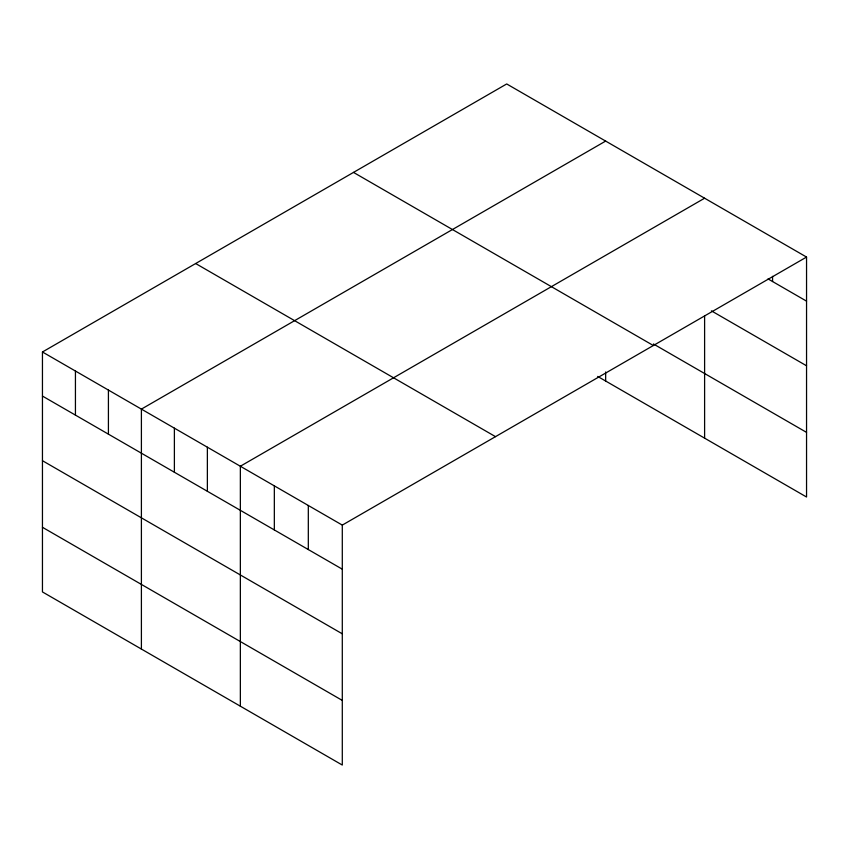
<?xml version="1.0" encoding="UTF-8"?>
<svg xmlns="http://www.w3.org/2000/svg" width="849" height="849" viewBox="0 0 849 849"><rect width="100%" height="100%" fill="white"/><g stroke="black" fill="none" stroke-linecap="round" stroke-linejoin="round"><path stroke-width="1.27" d="M42.45 351.985L342.296 525.106L342.296 765.045L42.45 591.933L42.45 351.985L506.704 83.955L806.55 257.067L806.55 497.015L597.685 376.425M605.655 141.083L141.401 409.112L141.401 649.061M704.606 198.21L240.352 466.239L240.352 706.188M342.296 525.106L806.55 257.067M768.037 278.918L806.55 301.151M711.398 310.851L806.55 365.781M653.422 343.972L806.55 432.374M353.502 172.4L653.348 345.522M195.652 263.53L495.498 436.651M42.45 396.069L342.296 569.18M42.45 460.699L342.296 633.821M42.45 527.293L342.296 700.414M772.569 276.339L772.569 281.528M704.606 315.892L704.606 438.158M605.655 371.979L605.655 381.031M308.314 505.484L308.314 549.558M274.333 485.861L274.333 529.946M207.368 447.2L207.368 491.284M174.385 428.161L174.385 472.235M108.417 390.073L108.417 434.147M75.434 371.024L75.434 415.108"/></g></svg>
